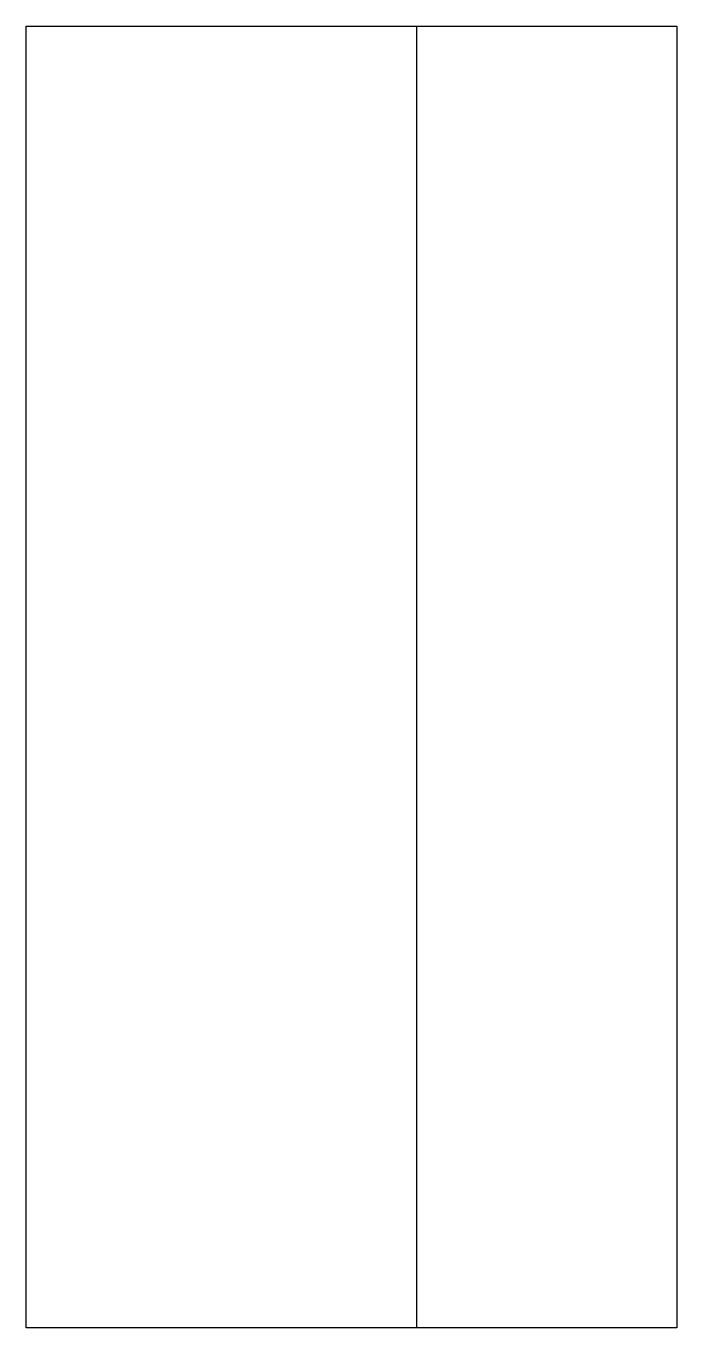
# Model space of a CAD drawing. Header units: millimetres. Extents: x 1 to 6, y 0 to 10.
import ezdxf

# ---------------------------------------------------------------- set-up
doc = ezdxf.new("R2010")
doc.units = ezdxf.units.MM
doc.layers.add('green', color=3, linetype='Continuous', lineweight=25, true_color=0x00ff00)
doc.layers.add('yellow', color=2, linetype='Continuous', lineweight=25, true_color=0xffff00)

msp = doc.modelspace()

# ---------------------------------------------------------------- linework, layer by layer
at = {"layer": 'green', "flags": 128}
msp.add_lwpolyline([(6, 10), (6, 0), (1, 0), (1, 10), (6, 10)], dxfattribs=at)
at = {"layer": 'yellow'}
msp.add_lwpolyline([(1, 0), (1, 10), (4, 10), (4, 0), (1, 0)], dxfattribs=at)

doc.saveas('drawing.dxf')
